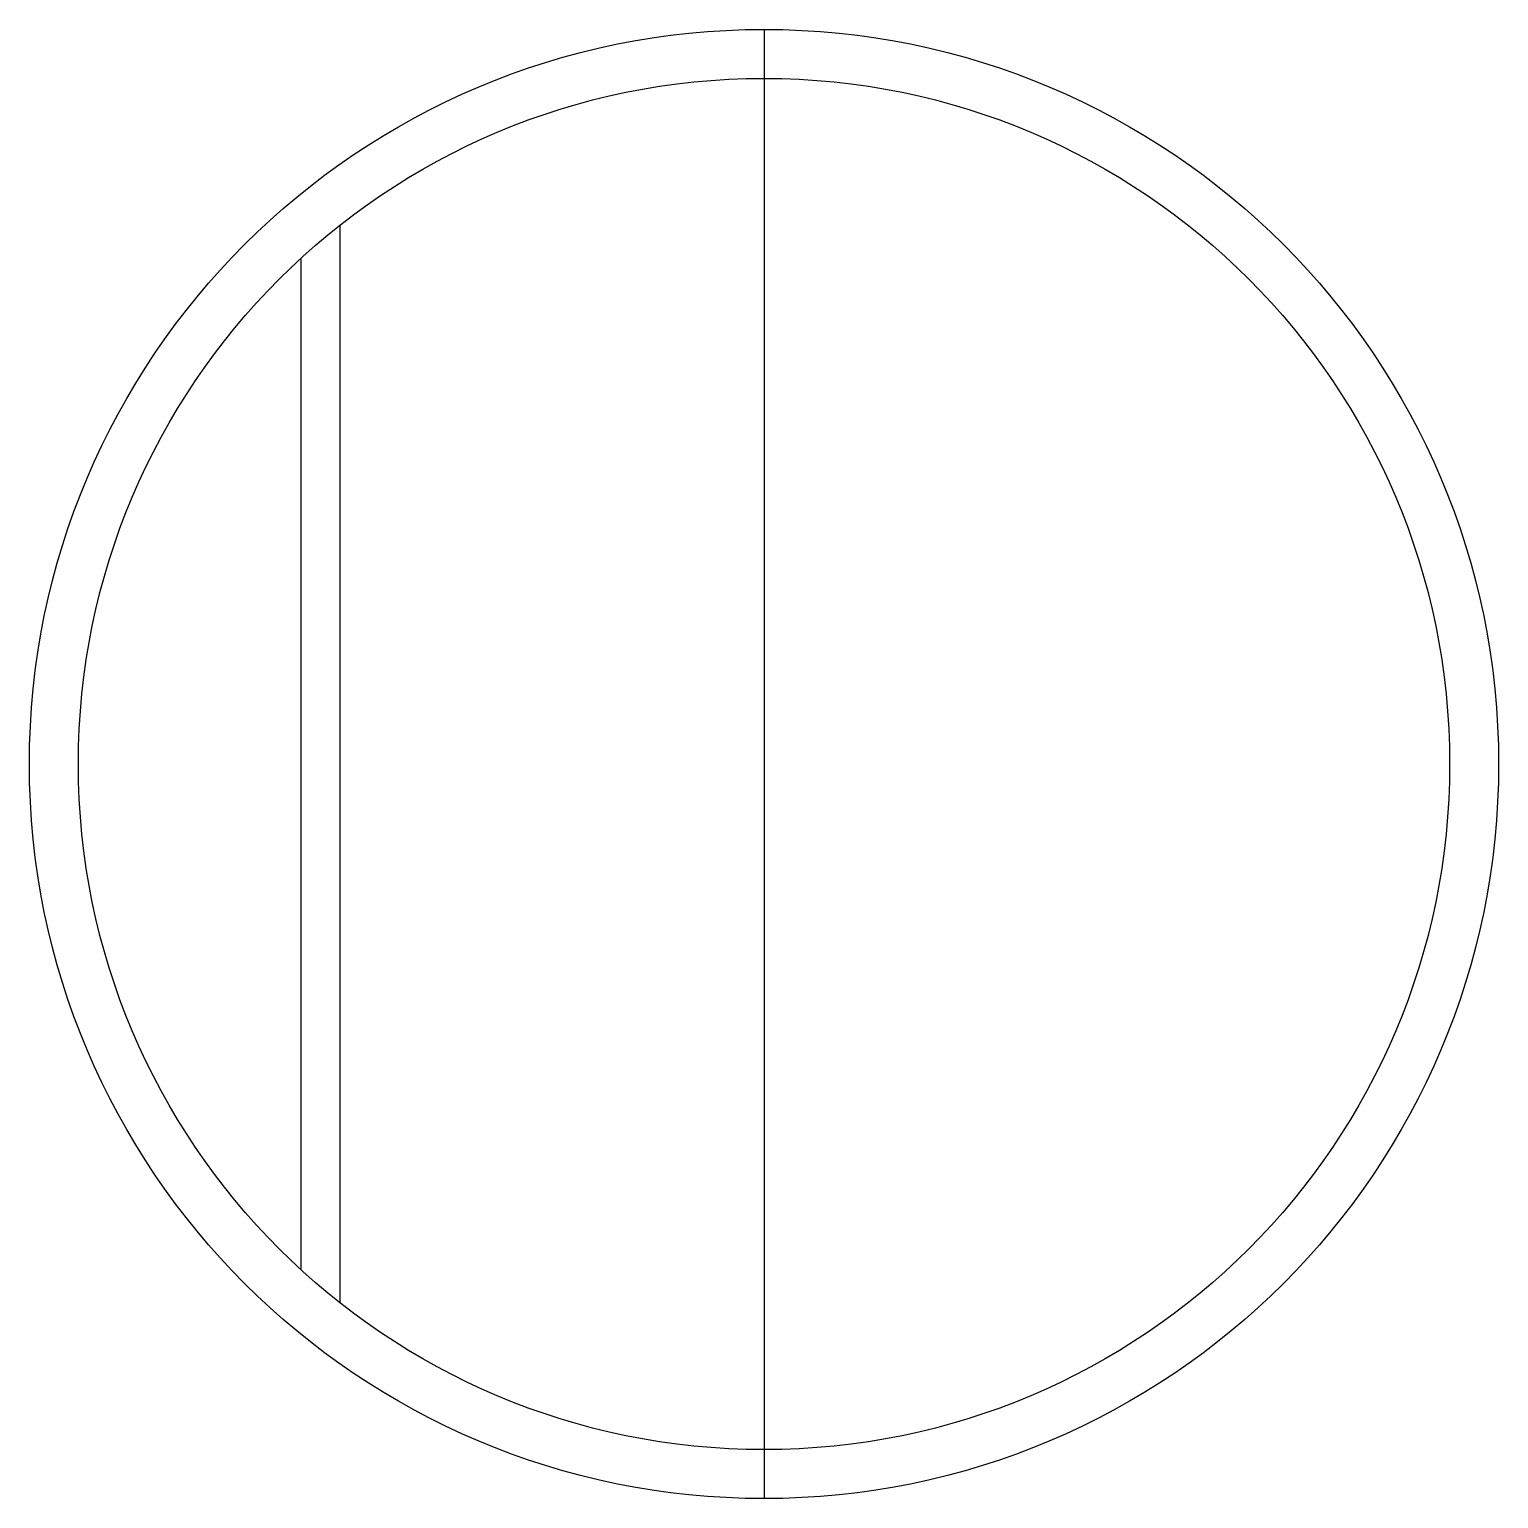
# Model space of a CAD drawing. Header units: millimetres. Extents: x -37.5 to 37.5, y -37.5 to 37.5.
import ezdxf

# ---------------------------------------------------------------- set-up
doc = ezdxf.new("R2010")
doc.units = ezdxf.units.MM
doc.layers.get('0').update_dxf_attribs({"linetype": 'CONTINUOUS'})

msp = doc.modelspace()

# ---------------------------------------------------------------- linework, layer by layer
for p, q in [((0, 37.5), (0, -37.5)), ((-21.651, 27.5), (-21.651, -27.5)), ((-23.651, 25.8), (-23.651, -25.8))]:
    msp.add_line(p, q)
for radius in [37.5, 35]:
    msp.add_circle((0, 0), radius)

doc.saveas('drawing.dxf')
